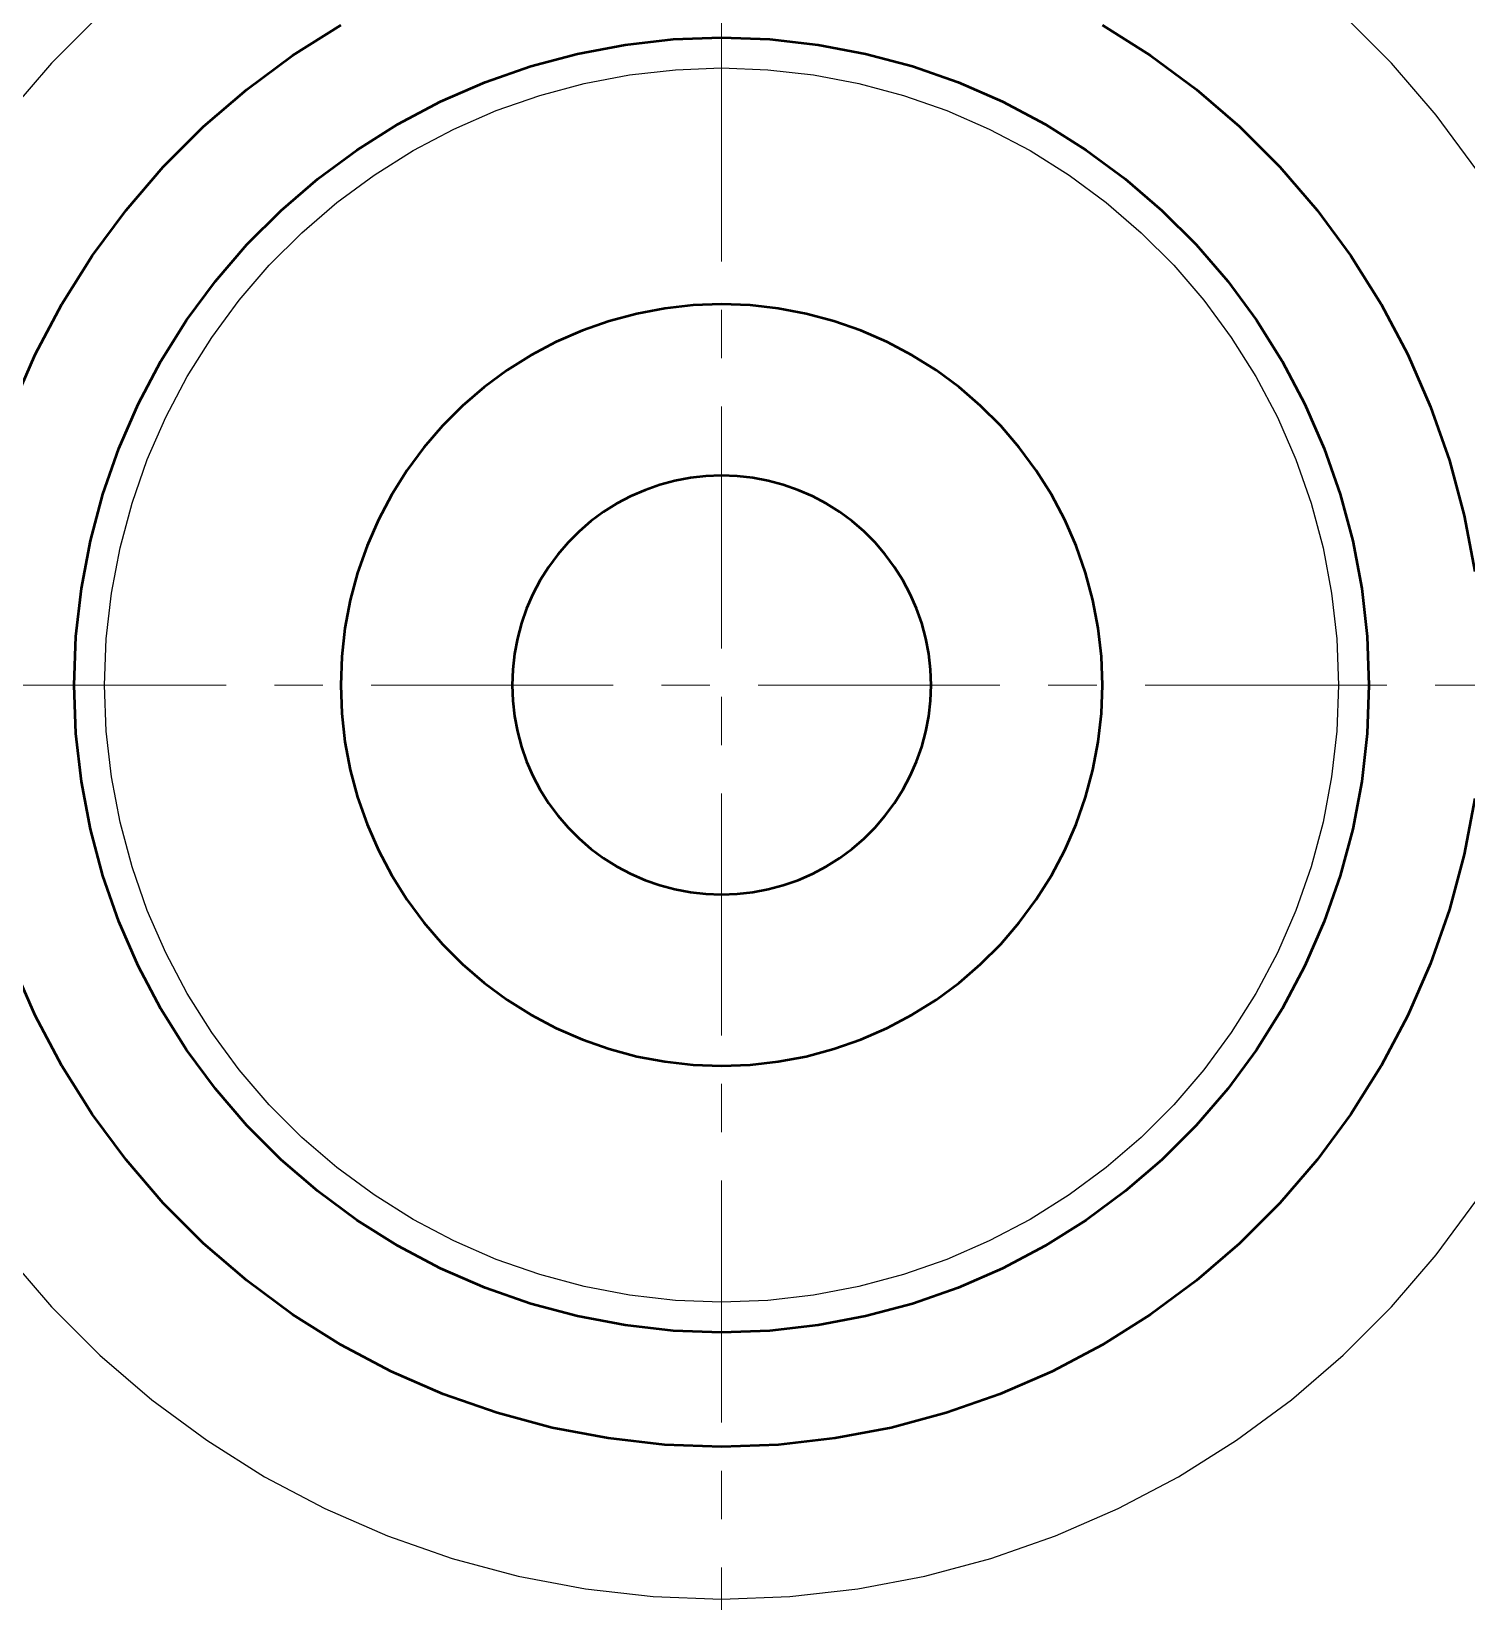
# Model space of a CAD drawing. Header units: millimetres. Extents: x 0 to 420, y 0 to 297.
# Drawn here: x 191.23 to 210.07, y 231.97 to 252.58 of the extents above; entities that cross this region are included whole.
import ezdxf

# ---------------------------------------------------------------- set-up
doc = ezdxf.new("R2010")
doc.units = ezdxf.units.MM
doc.linetypes.add('CENTER', pattern=[5.08, 3.175, -0.635, 0.635, -0.635])
doc.linetypes.add('DASHED', pattern=[1.524, 1.27, -0.254])
for name, color, linetype, lineweight in [('CENTER', 1, 'CENTER', 18), ('HIDDEN', 8, 'DASHED', 25), ('VISIBLE', 7, 'CONTINUOUS', 50)]:
    doc.layers.add(name, color=color, linetype=linetype, lineweight=lineweight)

msp = doc.modelspace()

# ---------------------------------------------------------------- linework, layer by layer
at = {"layer": 'CENTER'}
for p, q in [((200.29325, 214), (200.29325, 274)), ((170.29325, 244), (230.29325, 244))]:
    msp.add_line(p, q, dxfattribs=at)
at = {"layer": 'HIDDEN'}
for points in [[(192.13117, 252.79662), (191.49662, 252.16207)], [(192.13117, 252.79662), (191.49662, 252.16207)], [(209.08987, 252.16207), (208.45532, 252.79662)], [(209.08987, 252.16207), (208.45532, 252.79662)], [(194.66005, 252.26239), (195.29325, 252.66025)], [(199.65804, 252.47623), (200.29325, 252.5)], [(200.29325, 252.5), (199.65804, 252.47623)], [(200.29325, 252.5), (199.65804, 252.47623)], [(200.29325, 252.5), (200.92845, 252.47623)], [(200.92845, 252.47623), (200.29325, 252.5)], [(200.92845, 252.47623), (200.29325, 252.5)], [(205.29325, 252.66025), (205.92645, 252.26239)], [(198.40182, 252.28689), (199.02639, 252.40506)], [(199.02639, 252.40506), (198.40182, 252.28689)], [(199.02639, 252.40506), (198.40182, 252.28689)], [(199.02639, 252.40506), (199.65804, 252.47623)], [(199.65804, 252.47623), (199.02639, 252.40506)], [(199.65804, 252.47623), (199.02639, 252.40506)], [(200.92845, 252.47623), (201.56011, 252.40506)], [(201.56011, 252.40506), (200.92845, 252.47623)], [(201.56011, 252.40506), (200.92845, 252.47623)], [(201.56011, 252.40506), (202.18468, 252.28689)], [(202.18468, 252.28689), (201.56011, 252.40506)], [(202.18468, 252.28689), (201.56011, 252.40506)], [(191.49662, 252.16207), (190.91127, 251.48188)], [(191.49662, 252.16207), (190.91127, 251.48188)], [(194.05835, 251.81831), (194.66005, 252.26239)], [(197.18785, 251.91243), (197.78783, 252.12237)], [(197.78783, 252.12237), (197.18785, 251.91243)], [(197.78783, 252.12237), (197.18785, 251.91243)], [(197.78783, 252.12237), (198.40182, 252.28689)], [(198.40182, 252.28689), (197.78783, 252.12237)], [(198.40182, 252.28689), (197.78783, 252.12237)], [(199.68793, 252.07735), (200.29325, 252.1)], [(199.68793, 252.07735), (200.29325, 252.1)], [(200.29325, 252.1), (200.89856, 252.07735)], [(200.29325, 252.1), (200.89856, 252.07735)], [(202.18468, 252.28689), (202.79867, 252.12237)], [(202.79867, 252.12237), (202.18468, 252.28689)], [(202.79867, 252.12237), (202.18468, 252.28689)], [(202.79867, 252.12237), (203.39865, 251.91243)], [(203.39865, 251.91243), (202.79867, 252.12237)], [(203.39865, 251.91243), (202.79867, 252.12237)], [(205.92645, 252.26239), (206.52815, 251.81831)], [(209.67523, 251.48188), (209.08987, 252.16207)], [(209.67523, 251.48188), (209.08987, 252.16207)], [(196.60524, 251.65824), (197.18785, 251.91243)], [(197.18785, 251.91243), (196.60524, 251.65824)], [(197.18785, 251.91243), (196.60524, 251.65824)], [(197.90573, 251.74014), (198.49083, 251.89692)], [(197.90573, 251.74014), (198.49083, 251.89692)], [(198.49083, 251.89692), (199.086, 252.00953)], [(198.49083, 251.89692), (199.086, 252.00953)], [(199.086, 252.00953), (199.68793, 252.07735)], [(199.086, 252.00953), (199.68793, 252.07735)], [(200.89856, 252.07735), (201.50049, 252.00953)], [(200.89856, 252.07735), (201.50049, 252.00953)], [(201.50049, 252.00953), (202.09567, 251.89692)], [(201.50049, 252.00953), (202.09567, 251.89692)], [(202.09567, 251.89692), (202.68076, 251.74014)], [(202.09567, 251.89692), (202.68076, 251.74014)], [(203.39865, 251.91243), (203.98126, 251.65824)], [(203.98126, 251.65824), (203.39865, 251.91243)], [(203.98126, 251.65824), (203.39865, 251.91243)], [(193.49152, 251.33052), (194.05835, 251.81831)], [(197.33398, 251.54008), (197.90573, 251.74014)], [(197.33398, 251.54008), (197.90573, 251.74014)], [(202.68076, 251.74014), (203.25251, 251.54008)], [(202.68076, 251.74014), (203.25251, 251.54008)], [(206.52815, 251.81831), (207.09497, 251.33052)], [(196.04325, 251.36122), (196.60524, 251.65824)], [(196.60524, 251.65824), (196.04325, 251.36122)], [(196.60524, 251.65824), (196.04325, 251.36122)], [(196.77879, 251.29785), (197.33398, 251.54008)], [(196.77879, 251.29785), (197.33398, 251.54008)], [(203.25251, 251.54008), (203.80771, 251.29785)], [(203.25251, 251.54008), (203.80771, 251.29785)], [(203.98126, 251.65824), (204.54325, 251.36122)], [(204.54325, 251.36122), (203.98126, 251.65824)], [(204.54325, 251.36122), (203.98126, 251.65824)], [(210.20811, 250.75984), (209.67523, 251.48188)], [(210.20811, 250.75984), (209.67523, 251.48188)], [(192.96273, 250.80173), (193.49152, 251.33052)], [(195.50503, 251.02303), (196.04325, 251.36122)], [(196.04325, 251.36122), (195.50503, 251.02303)], [(196.04325, 251.36122), (195.50503, 251.02303)], [(196.24325, 251.01481), (196.77879, 251.29785)], [(196.24325, 251.01481), (196.77879, 251.29785)], [(203.80771, 251.29785), (204.34325, 251.01481)], [(203.80771, 251.29785), (204.34325, 251.01481)], [(204.54325, 251.36122), (205.08147, 251.02303)], [(205.08147, 251.02303), (204.54325, 251.36122)], [(205.08147, 251.02303), (204.54325, 251.36122)], [(207.09497, 251.33052), (207.62377, 250.80173)], [(194.99358, 250.64557), (195.50503, 251.02303)], [(195.50503, 251.02303), (194.99358, 250.64557)], [(195.50503, 251.02303), (194.99358, 250.64557)], [(195.73035, 250.69253), (196.24325, 251.01481)], [(195.73035, 250.69253), (196.24325, 251.01481)], [(204.34325, 251.01481), (204.85614, 250.69253)], [(204.34325, 251.01481), (204.85614, 250.69253)], [(205.08147, 251.02303), (205.59291, 250.64557)], [(205.59291, 250.64557), (205.08147, 251.02303)], [(205.59291, 250.64557), (205.08147, 251.02303)], [(192.47493, 250.2349), (192.96273, 250.80173)], [(194.51178, 250.23094), (194.99358, 250.64557)], [(194.99358, 250.64557), (194.51178, 250.23094)], [(194.99358, 250.64557), (194.51178, 250.23094)], [(195.24298, 250.33284), (195.73035, 250.69253)], [(195.24298, 250.33284), (195.73035, 250.69253)], [(204.85614, 250.69253), (205.34351, 250.33284)], [(204.85614, 250.69253), (205.34351, 250.33284)], [(205.59291, 250.64557), (206.07472, 250.23094)], [(206.07472, 250.23094), (205.59291, 250.64557)], [(206.07472, 250.23094), (205.59291, 250.64557)], [(207.62377, 250.80173), (208.11156, 250.2349)], [(192.03086, 249.6332), (192.47493, 250.2349)], [(194.06231, 249.78147), (194.51178, 250.23094)], [(194.51178, 250.23094), (194.06231, 249.78147)], [(194.51178, 250.23094), (194.06231, 249.78147)], [(194.78385, 249.93772), (195.24298, 250.33284)], [(194.78385, 249.93772), (195.24298, 250.33284)], [(205.34351, 250.33284), (205.80265, 249.93772)], [(205.34351, 250.33284), (205.80265, 249.93772)], [(206.07472, 250.23094), (206.52419, 249.78147)], [(206.52419, 249.78147), (206.07472, 250.23094)], [(206.52419, 249.78147), (206.07472, 250.23094)], [(208.11156, 250.2349), (208.55564, 249.6332)], [(194.35553, 249.5094), (194.78385, 249.93772)], [(194.35553, 249.5094), (194.78385, 249.93772)], [(205.80265, 249.93772), (206.23097, 249.5094)], [(205.80265, 249.93772), (206.23097, 249.5094)], [(191.63299, 249), (192.03086, 249.6332)], [(193.64768, 249.29966), (194.06231, 249.78147)], [(194.06231, 249.78147), (193.64768, 249.29966)], [(194.06231, 249.78147), (193.64768, 249.29966)], [(206.52419, 249.78147), (206.93881, 249.29966)], [(206.93881, 249.29966), (206.52419, 249.78147)], [(206.93881, 249.29966), (206.52419, 249.78147)], [(208.55564, 249.6332), (208.9535, 249)], [(193.96041, 249.05027), (194.35553, 249.5094)], [(193.96041, 249.05027), (194.35553, 249.5094)], [(206.23097, 249.5094), (206.62608, 249.05027)], [(206.23097, 249.5094), (206.62608, 249.05027)], [(193.27022, 248.78822), (193.64768, 249.29966)], [(193.64768, 249.29966), (193.27022, 248.78822)], [(193.64768, 249.29966), (193.27022, 248.78822)], [(206.93881, 249.29966), (207.31628, 248.78822)], [(207.31628, 248.78822), (206.93881, 249.29966)], [(207.31628, 248.78822), (206.93881, 249.29966)], [(191.28356, 248.33884), (191.63299, 249)], [(193.60071, 248.56289), (193.96041, 249.05027)], [(193.60071, 248.56289), (193.96041, 249.05027)], [(199.9196, 248.98602), (200.29325, 249)], [(200.29325, 249), (200.6669, 248.98602)], [(206.62608, 249.05027), (206.98578, 248.56289)], [(206.62608, 249.05027), (206.98578, 248.56289)], [(208.9535, 249), (209.30294, 248.33884)], [(192.93203, 248.25), (193.27022, 248.78822)], [(193.27022, 248.78822), (192.93203, 248.25)], [(193.27022, 248.78822), (192.93203, 248.25)], [(198.81947, 248.77786), (199.18064, 248.87464)], [(199.18064, 248.87464), (199.54804, 248.94415)], [(199.54804, 248.94415), (199.9196, 248.98602)], [(200.6669, 248.98602), (201.03846, 248.94415)], [(201.03846, 248.94415), (201.40585, 248.87464)], [(201.40585, 248.87464), (201.76702, 248.77786)], [(207.31628, 248.78822), (207.65446, 248.25)], [(207.65446, 248.25), (207.31628, 248.78822)], [(207.65446, 248.25), (207.31628, 248.78822)], [(198.12383, 248.50484), (198.46654, 248.65437)], [(198.46654, 248.65437), (198.81947, 248.77786)], [(201.76702, 248.77786), (202.11995, 248.65437)], [(202.11995, 248.65437), (202.46267, 248.50484)], [(193.27844, 248.05), (193.60071, 248.56289)], [(193.27844, 248.05), (193.60071, 248.56289)], [(197.79325, 248.33013), (198.12383, 248.50484)], [(202.46267, 248.50484), (202.79325, 248.33013)], [(206.98578, 248.56289), (207.30805, 248.05)], [(206.98578, 248.56289), (207.30805, 248.05)], [(190.98451, 247.65341), (191.28356, 248.33884)], [(192.63501, 247.68801), (192.93203, 248.25)], [(192.93203, 248.25), (192.63501, 247.68801)], [(192.93203, 248.25), (192.63501, 247.68801)], [(197.47665, 248.13119), (197.79325, 248.33013)], [(202.79325, 248.33013), (203.10985, 248.13119)], [(207.65446, 248.25), (207.95148, 247.68801)], [(207.95148, 247.68801), (207.65446, 248.25)], [(207.95148, 247.68801), (207.65446, 248.25)], [(209.30294, 248.33884), (209.60198, 247.65341)], [(192.9954, 247.51446), (193.27844, 248.05)], [(192.9954, 247.51446), (193.27844, 248.05)], [(197.1758, 247.90916), (197.47665, 248.13119)], [(203.10985, 248.13119), (203.4107, 247.90916)], [(207.30805, 248.05), (207.5911, 247.51446)], [(207.30805, 248.05), (207.5911, 247.51446)], [(196.89238, 247.66526), (197.1758, 247.90916)], [(203.4107, 247.90916), (203.69411, 247.66526)], [(192.38082, 247.1054), (192.63501, 247.68801)], [(192.63501, 247.68801), (192.38082, 247.1054)], [(192.63501, 247.68801), (192.38082, 247.1054)], [(196.62799, 247.40086), (196.89238, 247.66526)], [(203.69411, 247.66526), (203.95851, 247.40086)], [(207.95148, 247.68801), (208.20567, 247.1054)], [(208.20567, 247.1054), (207.95148, 247.68801)], [(208.20567, 247.1054), (207.95148, 247.68801)], [(209.60198, 247.65341), (209.84898, 246.94755)], [(192.75317, 246.95926), (192.9954, 247.51446)], [(192.75317, 246.95926), (192.9954, 247.51446)], [(196.38409, 247.11745), (196.62799, 247.40086)], [(203.95851, 247.40086), (204.2024, 247.11745)], [(207.5911, 247.51446), (207.83332, 246.95926)], [(207.5911, 247.51446), (207.83332, 246.95926)], [(192.17088, 246.50542), (192.38082, 247.1054)], [(192.38082, 247.1054), (192.17088, 246.50542)], [(192.38082, 247.1054), (192.17088, 246.50542)], [(192.55311, 246.38752), (192.75317, 246.95926)], [(192.55311, 246.38752), (192.75317, 246.95926)], [(196.16205, 246.8166), (196.38409, 247.11745)], [(204.2024, 247.11745), (204.42444, 246.8166)], [(207.83332, 246.95926), (208.03339, 246.38752)], [(207.83332, 246.95926), (208.03339, 246.38752)], [(208.20567, 247.1054), (208.41562, 246.50542)], [(208.41562, 246.50542), (208.20567, 247.1054)], [(208.41562, 246.50542), (208.20567, 247.1054)], [(209.84898, 246.94755), (210.04253, 246.22521)], [(195.96312, 246.5), (196.16205, 246.8166)], [(200.08774, 246.74231), (199.88338, 246.71928)], [(200.29325, 246.75), (200.08774, 246.74231)], [(200.49876, 246.74231), (200.29325, 246.75)], [(200.70311, 246.71928), (200.49876, 246.74231)], [(204.42444, 246.8166), (204.62337, 246.5)], [(199.28856, 246.5599), (199.10007, 246.47766)], [(199.48267, 246.62783), (199.28856, 246.5599)], [(199.68131, 246.68105), (199.48267, 246.62783)], [(199.88338, 246.71928), (199.68131, 246.68105)], [(200.90518, 246.68105), (200.70311, 246.71928)], [(201.10382, 246.62783), (200.90518, 246.68105)], [(201.29794, 246.5599), (201.10382, 246.62783)], [(201.48643, 246.47766), (201.29794, 246.5599)], [(192.00636, 245.89143), (192.17088, 246.50542)], [(192.17088, 246.50542), (192.00636, 245.89143)], [(192.17088, 246.50542), (192.00636, 245.89143)], [(192.39633, 245.80242), (192.55311, 246.38752)], [(192.39633, 245.80242), (192.55311, 246.38752)], [(195.7884, 246.16942), (195.96312, 246.5)], [(198.91825, 246.38157), (198.74412, 246.27216)], [(199.10007, 246.47766), (198.91825, 246.38157)], [(201.66825, 246.38157), (201.48643, 246.47766)], [(201.84238, 246.27216), (201.66825, 246.38157)], [(204.62337, 246.5), (204.79809, 246.16942)], [(208.03339, 246.38752), (208.19016, 245.80242)], [(208.03339, 246.38752), (208.19016, 245.80242)], [(208.41562, 246.50542), (208.58013, 245.89143)], [(208.58013, 245.89143), (208.41562, 246.50542)], [(208.58013, 245.89143), (208.41562, 246.50542)], [(195.63888, 245.82671), (195.7884, 246.16942)], [(198.57865, 246.15004), (198.42277, 246.01589)], [(198.74412, 246.27216), (198.57865, 246.15004)], [(202.00784, 246.15004), (201.84238, 246.27216)], [(202.16372, 246.01589), (202.00784, 246.15004)], [(204.79809, 246.16942), (204.94762, 245.82671)], [(210.04253, 246.22521), (210.18156, 245.49042)], [(198.42277, 246.01589), (198.27735, 245.87048)], [(202.30914, 245.87048), (202.16372, 246.01589)], [(191.88819, 245.26686), (192.00636, 245.89143)], [(192.00636, 245.89143), (191.88819, 245.26686)], [(192.00636, 245.89143), (191.88819, 245.26686)], [(192.28372, 245.20724), (192.39633, 245.80242)], [(192.28372, 245.20724), (192.39633, 245.80242)], [(195.51538, 245.47378), (195.63888, 245.82671)], [(198.14321, 245.7146), (198.02109, 245.54913)], [(198.27735, 245.87048), (198.14321, 245.7146)], [(202.44328, 245.7146), (202.30914, 245.87048)], [(202.5654, 245.54913), (202.44328, 245.7146)], [(204.94762, 245.82671), (205.07111, 245.47378)], [(208.19016, 245.80242), (208.30278, 245.20724)], [(208.19016, 245.80242), (208.30278, 245.20724)], [(208.58013, 245.89143), (208.69831, 245.26686)], [(208.69831, 245.26686), (208.58013, 245.89143)], [(208.69831, 245.26686), (208.58013, 245.89143)], [(198.02109, 245.54913), (197.91168, 245.375)], [(202.67482, 245.375), (202.5654, 245.54913)], [(195.41861, 245.1126), (195.51538, 245.47378)], [(197.91168, 245.375), (197.81558, 245.19318)], [(202.77091, 245.19318), (202.67482, 245.375)], [(205.07111, 245.47378), (205.16789, 245.1126)], [(191.81701, 244.63521), (191.88819, 245.26686)], [(191.88819, 245.26686), (191.81701, 244.63521)], [(191.88819, 245.26686), (191.81701, 244.63521)], [(192.2159, 244.60531), (192.28372, 245.20724)], [(192.2159, 244.60531), (192.28372, 245.20724)], [(195.34909, 244.74521), (195.41861, 245.1126)], [(197.81558, 245.19318), (197.73334, 245.00469)], [(202.85315, 245.00469), (202.77091, 245.19318)], [(205.16789, 245.1126), (205.2374, 244.74521)], [(208.30278, 245.20724), (208.3706, 244.60531)], [(208.30278, 245.20724), (208.3706, 244.60531)], [(208.69831, 245.26686), (208.76948, 244.63521)], [(208.76948, 244.63521), (208.69831, 245.26686)], [(208.76948, 244.63521), (208.69831, 245.26686)], [(197.73334, 245.00469), (197.66542, 244.81058)], [(202.92107, 244.81058), (202.85315, 245.00469)], [(195.30723, 244.37365), (195.34909, 244.74521)], [(197.66542, 244.81058), (197.6122, 244.61193)], [(202.9743, 244.61193), (202.92107, 244.81058)], [(205.2374, 244.74521), (205.27927, 244.37365)], [(191.79325, 244), (191.81701, 244.63521)], [(191.81701, 244.63521), (191.79325, 244)], [(191.81701, 244.63521), (191.79325, 244)], [(192.19325, 244), (192.2159, 244.60531)], [(192.19325, 244), (192.2159, 244.60531)], [(197.6122, 244.61193), (197.57396, 244.40987)], [(203.01253, 244.40987), (202.9743, 244.61193)], [(208.3706, 244.60531), (208.39325, 244)], [(208.3706, 244.60531), (208.39325, 244)], [(208.76948, 244.63521), (208.79325, 244)], [(208.79325, 244), (208.76948, 244.63521)], [(208.79325, 244), (208.76948, 244.63521)], [(195.29325, 244), (195.30723, 244.37365)], [(197.57396, 244.40987), (197.55094, 244.20551)], [(203.03556, 244.20551), (203.01253, 244.40987)], [(205.27927, 244.37365), (205.29325, 244)], [(197.55094, 244.20551), (197.54325, 244)], [(203.04325, 244), (203.03556, 244.20551)], [(191.81701, 243.36479), (191.79325, 244)], [(191.79325, 244), (191.81701, 243.36479)], [(191.79325, 244), (191.81701, 243.36479)], [(192.2159, 243.39469), (192.19325, 244)], [(192.2159, 243.39469), (192.19325, 244)], [(195.30723, 243.62635), (195.29325, 244)], [(197.54325, 244), (197.55094, 243.79449)], [(203.03556, 243.79449), (203.04325, 244)], [(205.29325, 244), (205.27927, 243.62635)], [(208.39325, 244), (208.3706, 243.39469)], [(208.39325, 244), (208.3706, 243.39469)], [(208.79325, 244), (208.76948, 243.36479)], [(208.76948, 243.36479), (208.79325, 244)], [(208.76948, 243.36479), (208.79325, 244)], [(197.55094, 243.79449), (197.57396, 243.59013)], [(203.01253, 243.59013), (203.03556, 243.79449)], [(195.34909, 243.25479), (195.30723, 243.62635)], [(197.57396, 243.59013), (197.6122, 243.38807)], [(202.9743, 243.38807), (203.01253, 243.59013)], [(205.27927, 243.62635), (205.2374, 243.25479)], [(191.88819, 242.73314), (191.81701, 243.36479)], [(191.81701, 243.36479), (191.88819, 242.73314)], [(191.81701, 243.36479), (191.88819, 242.73314)], [(192.28372, 242.79276), (192.2159, 243.39469)], [(192.28372, 242.79276), (192.2159, 243.39469)], [(195.41861, 242.8874), (195.34909, 243.25479)], [(197.6122, 243.38807), (197.66542, 243.18942)], [(202.92107, 243.18942), (202.9743, 243.38807)], [(205.2374, 243.25479), (205.16789, 242.8874)], [(208.3706, 243.39469), (208.30278, 242.79276)], [(208.3706, 243.39469), (208.30278, 242.79276)], [(208.76948, 243.36479), (208.69831, 242.73314)], [(208.69831, 242.73314), (208.76948, 243.36479)], [(208.69831, 242.73314), (208.76948, 243.36479)], [(197.66542, 243.18942), (197.73334, 242.99531)], [(202.85315, 242.99531), (202.92107, 243.18942)], [(195.51538, 242.52622), (195.41861, 242.8874)], [(197.73334, 242.99531), (197.81558, 242.80682)], [(202.77091, 242.80682), (202.85315, 242.99531)], [(205.16789, 242.8874), (205.07111, 242.52622)], [(192.00636, 242.10857), (191.88819, 242.73314)], [(191.88819, 242.73314), (192.00636, 242.10857)], [(191.88819, 242.73314), (192.00636, 242.10857)], [(192.39633, 242.19758), (192.28372, 242.79276)], [(192.39633, 242.19758), (192.28372, 242.79276)], [(197.81558, 242.80682), (197.91168, 242.625)], [(197.91168, 242.625), (198.02109, 242.45087)], [(202.5654, 242.45087), (202.67482, 242.625)], [(202.67482, 242.625), (202.77091, 242.80682)], [(208.30278, 242.79276), (208.19016, 242.19758)], [(208.30278, 242.79276), (208.19016, 242.19758)], [(208.69831, 242.73314), (208.58013, 242.10857)], [(208.58013, 242.10857), (208.69831, 242.73314)], [(208.58013, 242.10857), (208.69831, 242.73314)], [(195.63888, 242.17329), (195.51538, 242.52622)], [(198.02109, 242.45087), (198.14321, 242.2854)], [(202.44328, 242.2854), (202.5654, 242.45087)], [(205.07111, 242.52622), (204.94762, 242.17329)], [(210.18156, 242.50958), (210.04253, 241.77479)], [(192.55311, 241.61248), (192.39633, 242.19758)], [(192.55311, 241.61248), (192.39633, 242.19758)], [(198.14321, 242.2854), (198.27735, 242.12952)], [(202.30914, 242.12952), (202.44328, 242.2854)], [(208.19016, 242.19758), (208.03339, 241.61248)], [(208.19016, 242.19758), (208.03339, 241.61248)], [(192.17088, 241.49458), (192.00636, 242.10857)], [(192.00636, 242.10857), (192.17088, 241.49458)], [(192.00636, 242.10857), (192.17088, 241.49458)], [(195.7884, 241.83058), (195.63888, 242.17329)], [(198.27735, 242.12952), (198.42277, 241.98411)], [(202.16372, 241.98411), (202.30914, 242.12952)], [(204.94762, 242.17329), (204.79809, 241.83058)], [(208.58013, 242.10857), (208.41562, 241.49458)], [(208.41562, 241.49458), (208.58013, 242.10857)], [(208.41562, 241.49458), (208.58013, 242.10857)], [(195.96312, 241.5), (195.7884, 241.83058)], [(198.42277, 241.98411), (198.57865, 241.84996)], [(198.57865, 241.84996), (198.74412, 241.72784)], [(201.84238, 241.72784), (202.00784, 241.84996)], [(202.00784, 241.84996), (202.16372, 241.98411)], [(204.79809, 241.83058), (204.62337, 241.5)], [(192.75317, 241.04074), (192.55311, 241.61248)], [(192.75317, 241.04074), (192.55311, 241.61248)], [(198.74412, 241.72784), (198.91825, 241.61843)], [(198.91825, 241.61843), (199.10007, 241.52234)], [(201.48643, 241.52234), (201.66825, 241.61843)], [(201.66825, 241.61843), (201.84238, 241.72784)], [(208.03339, 241.61248), (207.83332, 241.04074)], [(208.03339, 241.61248), (207.83332, 241.04074)], [(210.04253, 241.77479), (209.84898, 241.05245)], [(192.38082, 240.8946), (192.17088, 241.49458)], [(192.17088, 241.49458), (192.38082, 240.8946)], [(192.17088, 241.49458), (192.38082, 240.8946)], [(196.16205, 241.1834), (195.96312, 241.5)], [(199.10007, 241.52234), (199.28856, 241.4401)], [(199.28856, 241.4401), (199.48267, 241.37217)], [(199.48267, 241.37217), (199.68131, 241.31895)], [(200.90518, 241.31895), (201.10382, 241.37217)], [(201.10382, 241.37217), (201.29794, 241.4401)], [(201.29794, 241.4401), (201.48643, 241.52234)], [(204.62337, 241.5), (204.42444, 241.1834)], [(208.41562, 241.49458), (208.20567, 240.8946)], [(208.20567, 240.8946), (208.41562, 241.49458)], [(208.20567, 240.8946), (208.41562, 241.49458)], [(196.38409, 240.88255), (196.16205, 241.1834)], [(199.68131, 241.31895), (199.88338, 241.28072)], [(199.88338, 241.28072), (200.08774, 241.25769)], [(200.08774, 241.25769), (200.29325, 241.25)], [(200.29325, 241.25), (200.49876, 241.25769)], [(200.49876, 241.25769), (200.70311, 241.28072)], [(200.70311, 241.28072), (200.90518, 241.31895)], [(204.42444, 241.1834), (204.2024, 240.88255)], [(192.9954, 240.48554), (192.75317, 241.04074)], [(192.9954, 240.48554), (192.75317, 241.04074)], [(207.83332, 241.04074), (207.5911, 240.48554)], [(207.83332, 241.04074), (207.5911, 240.48554)], [(209.84898, 241.05245), (209.60198, 240.34659)], [(192.63501, 240.31199), (192.38082, 240.8946)], [(192.38082, 240.8946), (192.63501, 240.31199)], [(192.38082, 240.8946), (192.63501, 240.31199)], [(196.62799, 240.59914), (196.38409, 240.88255)], [(204.2024, 240.88255), (203.95851, 240.59914)], [(208.20567, 240.8946), (207.95148, 240.31199)], [(207.95148, 240.31199), (208.20567, 240.8946)], [(207.95148, 240.31199), (208.20567, 240.8946)], [(196.89238, 240.33474), (196.62799, 240.59914)], [(203.95851, 240.59914), (203.69411, 240.33474)], [(191.28356, 239.66116), (190.98451, 240.34659)], [(193.27844, 239.95), (192.9954, 240.48554)], [(193.27844, 239.95), (192.9954, 240.48554)], [(207.5911, 240.48554), (207.30805, 239.95)], [(207.5911, 240.48554), (207.30805, 239.95)], [(209.60198, 240.34659), (209.30294, 239.66116)], [(192.93203, 239.75), (192.63501, 240.31199)], [(192.63501, 240.31199), (192.93203, 239.75)], [(192.63501, 240.31199), (192.93203, 239.75)], [(197.1758, 240.09084), (196.89238, 240.33474)], [(203.69411, 240.33474), (203.4107, 240.09084)], [(207.95148, 240.31199), (207.65446, 239.75)], [(207.65446, 239.75), (207.95148, 240.31199)], [(207.65446, 239.75), (207.95148, 240.31199)], [(193.60071, 239.43711), (193.27844, 239.95)], [(193.60071, 239.43711), (193.27844, 239.95)], [(197.47665, 239.86881), (197.1758, 240.09084)], [(203.4107, 240.09084), (203.10985, 239.86881)], [(207.30805, 239.95), (206.98578, 239.43711)], [(207.30805, 239.95), (206.98578, 239.43711)], [(193.27022, 239.21178), (192.93203, 239.75)], [(192.93203, 239.75), (193.27022, 239.21178)], [(192.93203, 239.75), (193.27022, 239.21178)], [(197.79325, 239.66987), (197.47665, 239.86881)], [(203.10985, 239.86881), (202.79325, 239.66987)], [(207.65446, 239.75), (207.31628, 239.21178)], [(207.31628, 239.21178), (207.65446, 239.75)], [(207.31628, 239.21178), (207.65446, 239.75)], [(191.63299, 239), (191.28356, 239.66116)], [(198.12383, 239.49516), (197.79325, 239.66987)], [(202.79325, 239.66987), (202.46267, 239.49516)], [(209.30294, 239.66116), (208.9535, 239)], [(193.96041, 238.94973), (193.60071, 239.43711)], [(193.96041, 238.94973), (193.60071, 239.43711)], [(198.46654, 239.34563), (198.12383, 239.49516)], [(198.81947, 239.22214), (198.46654, 239.34563)], [(202.11995, 239.34563), (201.76702, 239.22214)], [(202.46267, 239.49516), (202.11995, 239.34563)], [(206.98578, 239.43711), (206.62608, 238.94973)], [(206.98578, 239.43711), (206.62608, 238.94973)], [(193.64768, 238.70034), (193.27022, 239.21178)], [(193.27022, 239.21178), (193.64768, 238.70034)], [(193.27022, 239.21178), (193.64768, 238.70034)], [(199.18064, 239.12536), (198.81947, 239.22214)], [(199.54804, 239.05585), (199.18064, 239.12536)], [(201.40585, 239.12536), (201.03846, 239.05585)], [(201.76702, 239.22214), (201.40585, 239.12536)], [(207.31628, 239.21178), (206.93881, 238.70034)], [(206.93881, 238.70034), (207.31628, 239.21178)], [(206.93881, 238.70034), (207.31628, 239.21178)], [(192.03086, 238.3668), (191.63299, 239)], [(194.35553, 238.4906), (193.96041, 238.94973)], [(194.35553, 238.4906), (193.96041, 238.94973)], [(199.9196, 239.01398), (199.54804, 239.05585)], [(200.29325, 239), (199.9196, 239.01398)], [(200.6669, 239.01398), (200.29325, 239)], [(201.03846, 239.05585), (200.6669, 239.01398)], [(206.62608, 238.94973), (206.23097, 238.4906)], [(206.62608, 238.94973), (206.23097, 238.4906)], [(208.9535, 239), (208.55564, 238.3668)], [(194.06231, 238.21853), (193.64768, 238.70034)], [(193.64768, 238.70034), (194.06231, 238.21853)], [(193.64768, 238.70034), (194.06231, 238.21853)], [(206.93881, 238.70034), (206.52419, 238.21853)], [(206.52419, 238.21853), (206.93881, 238.70034)], [(206.52419, 238.21853), (206.93881, 238.70034)], [(194.78385, 238.06228), (194.35553, 238.4906)], [(194.78385, 238.06228), (194.35553, 238.4906)], [(206.23097, 238.4906), (205.80265, 238.06228)], [(206.23097, 238.4906), (205.80265, 238.06228)], [(192.47493, 237.7651), (192.03086, 238.3668)], [(208.55564, 238.3668), (208.11156, 237.7651)], [(194.51178, 237.76906), (194.06231, 238.21853)], [(194.06231, 238.21853), (194.51178, 237.76906)], [(194.06231, 238.21853), (194.51178, 237.76906)], [(206.52419, 238.21853), (206.07472, 237.76906)], [(206.07472, 237.76906), (206.52419, 238.21853)], [(206.07472, 237.76906), (206.52419, 238.21853)], [(195.24298, 237.66716), (194.78385, 238.06228)], [(195.24298, 237.66716), (194.78385, 238.06228)], [(205.80265, 238.06228), (205.34351, 237.66716)], [(205.80265, 238.06228), (205.34351, 237.66716)], [(192.96273, 237.19827), (192.47493, 237.7651)], [(194.99358, 237.35443), (194.51178, 237.76906)], [(194.51178, 237.76906), (194.99358, 237.35443)], [(194.51178, 237.76906), (194.99358, 237.35443)], [(195.73035, 237.30747), (195.24298, 237.66716)], [(195.73035, 237.30747), (195.24298, 237.66716)], [(205.34351, 237.66716), (204.85614, 237.30747)], [(205.34351, 237.66716), (204.85614, 237.30747)], [(206.07472, 237.76906), (205.59291, 237.35443)], [(205.59291, 237.35443), (206.07472, 237.76906)], [(205.59291, 237.35443), (206.07472, 237.76906)], [(208.11156, 237.7651), (207.62377, 237.19827)], [(195.50503, 236.97697), (194.99358, 237.35443)], [(194.99358, 237.35443), (195.50503, 236.97697)], [(194.99358, 237.35443), (195.50503, 236.97697)], [(196.24325, 236.98519), (195.73035, 237.30747)], [(196.24325, 236.98519), (195.73035, 237.30747)], [(204.85614, 237.30747), (204.34325, 236.98519)], [(204.85614, 237.30747), (204.34325, 236.98519)], [(205.59291, 237.35443), (205.08147, 236.97697)], [(205.08147, 236.97697), (205.59291, 237.35443)], [(205.08147, 236.97697), (205.59291, 237.35443)], [(193.49152, 236.66948), (192.96273, 237.19827)], [(207.62377, 237.19827), (207.09497, 236.66948)], [(209.67523, 236.51812), (210.20811, 237.24016)], [(209.67523, 236.51812), (210.20811, 237.24016)], [(196.04325, 236.63878), (195.50503, 236.97697)], [(195.50503, 236.97697), (196.04325, 236.63878)], [(195.50503, 236.97697), (196.04325, 236.63878)], [(196.77879, 236.70215), (196.24325, 236.98519)], [(196.77879, 236.70215), (196.24325, 236.98519)], [(204.34325, 236.98519), (203.80771, 236.70215)], [(204.34325, 236.98519), (203.80771, 236.70215)], [(205.08147, 236.97697), (204.54325, 236.63878)], [(204.54325, 236.63878), (205.08147, 236.97697)], [(204.54325, 236.63878), (205.08147, 236.97697)], [(194.05835, 236.18169), (193.49152, 236.66948)], [(196.60524, 236.34176), (196.04325, 236.63878)], [(196.04325, 236.63878), (196.60524, 236.34176)], [(196.04325, 236.63878), (196.60524, 236.34176)], [(197.33398, 236.45992), (196.77879, 236.70215)], [(197.33398, 236.45992), (196.77879, 236.70215)], [(203.80771, 236.70215), (203.25251, 236.45992)], [(203.80771, 236.70215), (203.25251, 236.45992)], [(204.54325, 236.63878), (203.98126, 236.34176)], [(203.98126, 236.34176), (204.54325, 236.63878)], [(203.98126, 236.34176), (204.54325, 236.63878)], [(207.09497, 236.66948), (206.52815, 236.18169)], [(190.91127, 236.51812), (191.49662, 235.83793)], [(190.91127, 236.51812), (191.49662, 235.83793)], [(197.90573, 236.25986), (197.33398, 236.45992)], [(197.90573, 236.25986), (197.33398, 236.45992)], [(203.25251, 236.45992), (202.68076, 236.25986)], [(203.25251, 236.45992), (202.68076, 236.25986)], [(209.08987, 235.83793), (209.67523, 236.51812)], [(209.08987, 235.83793), (209.67523, 236.51812)], [(197.18785, 236.08757), (196.60524, 236.34176)], [(196.60524, 236.34176), (197.18785, 236.08757)], [(196.60524, 236.34176), (197.18785, 236.08757)], [(198.49083, 236.10308), (197.90573, 236.25986)], [(198.49083, 236.10308), (197.90573, 236.25986)], [(202.68076, 236.25986), (202.09567, 236.10308)], [(202.68076, 236.25986), (202.09567, 236.10308)], [(203.98126, 236.34176), (203.39865, 236.08757)], [(203.39865, 236.08757), (203.98126, 236.34176)], [(203.39865, 236.08757), (203.98126, 236.34176)], [(194.66005, 235.73761), (194.05835, 236.18169)], [(197.78783, 235.87763), (197.18785, 236.08757)], [(197.18785, 236.08757), (197.78783, 235.87763)], [(197.18785, 236.08757), (197.78783, 235.87763)], [(199.086, 235.99047), (198.49083, 236.10308)], [(199.086, 235.99047), (198.49083, 236.10308)], [(202.09567, 236.10308), (201.50049, 235.99047)], [(202.09567, 236.10308), (201.50049, 235.99047)], [(203.39865, 236.08757), (202.79867, 235.87763)], [(202.79867, 235.87763), (203.39865, 236.08757)], [(202.79867, 235.87763), (203.39865, 236.08757)], [(206.52815, 236.18169), (205.92645, 235.73761)], [(191.49662, 235.83793), (192.13117, 235.20338)], [(191.49662, 235.83793), (192.13117, 235.20338)], [(198.40182, 235.71311), (197.78783, 235.87763)], [(197.78783, 235.87763), (198.40182, 235.71311)], [(197.78783, 235.87763), (198.40182, 235.71311)], [(199.68793, 235.92265), (199.086, 235.99047)], [(199.68793, 235.92265), (199.086, 235.99047)], [(200.29325, 235.9), (199.68793, 235.92265)], [(200.29325, 235.9), (199.68793, 235.92265)], [(200.89856, 235.92265), (200.29325, 235.9)], [(200.89856, 235.92265), (200.29325, 235.9)], [(201.50049, 235.99047), (200.89856, 235.92265)], [(201.50049, 235.99047), (200.89856, 235.92265)], [(202.79867, 235.87763), (202.18468, 235.71311)], [(202.18468, 235.71311), (202.79867, 235.87763)], [(202.18468, 235.71311), (202.79867, 235.87763)], [(208.45532, 235.20338), (209.08987, 235.83793)], [(208.45532, 235.20338), (209.08987, 235.83793)], [(195.29325, 235.33975), (194.66005, 235.73761)], [(199.02639, 235.59494), (198.40182, 235.71311)], [(198.40182, 235.71311), (199.02639, 235.59494)], [(198.40182, 235.71311), (199.02639, 235.59494)], [(202.18468, 235.71311), (201.56011, 235.59494)], [(201.56011, 235.59494), (202.18468, 235.71311)], [(201.56011, 235.59494), (202.18468, 235.71311)], [(205.92645, 235.73761), (205.29325, 235.33975)], [(199.65804, 235.52377), (199.02639, 235.59494)], [(199.02639, 235.59494), (199.65804, 235.52377)], [(199.02639, 235.59494), (199.65804, 235.52377)], [(200.29325, 235.5), (199.65804, 235.52377)], [(199.65804, 235.52377), (200.29325, 235.5)], [(199.65804, 235.52377), (200.29325, 235.5)], [(200.92845, 235.52377), (200.29325, 235.5)], [(200.29325, 235.5), (200.92845, 235.52377)], [(200.29325, 235.5), (200.92845, 235.52377)], [(201.56011, 235.59494), (200.92845, 235.52377)], [(200.92845, 235.52377), (201.56011, 235.59494)], [(200.92845, 235.52377), (201.56011, 235.59494)], [(192.13117, 235.20338), (192.81137, 234.61802)], [(192.13117, 235.20338), (192.81137, 234.61802)], [(195.95441, 234.99031), (195.29325, 235.33975)], [(205.29325, 235.33975), (204.63208, 234.99031)], [(207.77512, 234.61802), (208.45532, 235.20338)], [(207.77512, 234.61802), (208.45532, 235.20338)], [(196.63984, 234.69126), (195.95441, 234.99031)], [(204.63208, 234.99031), (203.94666, 234.69126)], [(192.81137, 234.61802), (193.53341, 234.08513)], [(192.81137, 234.61802), (193.53341, 234.08513)], [(197.3457, 234.44427), (196.63984, 234.69126)], [(203.94666, 234.69126), (203.2408, 234.44427)], [(207.05309, 234.08513), (207.77512, 234.61802)], [(207.05309, 234.08513), (207.77512, 234.61802)], [(198.06804, 234.25072), (197.3457, 234.44427)], [(203.2408, 234.44427), (202.51846, 234.25072)], [(198.80282, 234.11169), (198.06804, 234.25072)], [(202.51846, 234.25072), (201.78367, 234.11169)], [(193.53341, 234.08513), (194.29325, 233.6077)], [(193.53341, 234.08513), (194.29325, 233.6077)], [(199.54595, 234.02796), (198.80282, 234.11169)], [(200.29325, 234), (199.54595, 234.02796)], [(201.04055, 234.02796), (200.29325, 234)], [(201.78367, 234.11169), (201.04055, 234.02796)], [(206.29325, 233.6077), (207.05309, 234.08513)], [(206.29325, 233.6077), (207.05309, 234.08513)], [(194.29325, 233.6077), (195.08664, 233.18837)], [(194.29325, 233.6077), (195.08664, 233.18837)], [(205.49985, 233.18837), (206.29325, 233.6077)], [(205.49985, 233.18837), (206.29325, 233.6077)], [(195.08664, 233.18837), (195.90915, 232.82952)], [(195.08664, 233.18837), (195.90915, 232.82952)], [(204.67734, 232.82952), (205.49985, 233.18837)], [(204.67734, 232.82952), (205.49985, 233.18837)], [(195.90915, 232.82952), (196.75619, 232.53313)], [(195.90915, 232.82952), (196.75619, 232.53313)], [(203.83031, 232.53313), (204.67734, 232.82952)], [(203.83031, 232.53313), (204.67734, 232.82952)], [(196.75619, 232.53313), (197.623, 232.30087)], [(196.75619, 232.53313), (197.623, 232.30087)], [(202.9635, 232.30087), (203.83031, 232.53313)], [(202.9635, 232.30087), (203.83031, 232.53313)], [(197.623, 232.30087), (198.50474, 232.13403)], [(197.623, 232.30087), (198.50474, 232.13403)], [(202.08175, 232.13403), (202.9635, 232.30087)], [(202.08175, 232.13403), (202.9635, 232.30087)], [(198.50474, 232.13403), (199.39649, 232.03355)], [(198.50474, 232.13403), (199.39649, 232.03355)], [(201.19001, 232.03355), (202.08175, 232.13403)], [(201.19001, 232.03355), (202.08175, 232.13403)], [(199.39649, 232.03355), (200.29325, 232)], [(199.39649, 232.03355), (200.29325, 232)], [(200.29325, 232), (201.19001, 232.03355)], [(200.29325, 232), (201.19001, 232.03355)]]:
    msp.add_lwpolyline(points, dxfattribs=at)
at = {"layer": 'VISIBLE'}
for points in [[(194.66005, 252.26239), (195.29325, 252.66025)], [(199.65804, 252.47623), (200.29325, 252.5)], [(200.29325, 252.5), (200.92845, 252.47623)], [(205.29325, 252.66025), (205.92645, 252.26239)], [(198.40182, 252.28689), (199.02639, 252.40506)], [(199.02639, 252.40506), (199.65804, 252.47623)], [(200.92845, 252.47623), (201.56011, 252.40506)], [(201.56011, 252.40506), (202.18468, 252.28689)], [(194.05835, 251.81831), (194.66005, 252.26239)], [(197.18785, 251.91243), (197.78783, 252.12237)], [(197.78783, 252.12237), (198.40182, 252.28689)], [(202.18468, 252.28689), (202.79867, 252.12237)], [(202.79867, 252.12237), (203.39865, 251.91243)], [(205.92645, 252.26239), (206.52815, 251.81831)], [(196.60524, 251.65824), (197.18785, 251.91243)], [(203.39865, 251.91243), (203.98126, 251.65824)], [(193.49152, 251.33052), (194.05835, 251.81831)], [(206.52815, 251.81831), (207.09497, 251.33052)], [(196.04325, 251.36122), (196.60524, 251.65824)], [(203.98126, 251.65824), (204.54325, 251.36122)], [(192.96273, 250.80173), (193.49152, 251.33052)], [(195.50503, 251.02303), (196.04325, 251.36122)], [(204.54325, 251.36122), (205.08147, 251.02303)], [(207.09497, 251.33052), (207.62377, 250.80173)], [(194.99358, 250.64557), (195.50503, 251.02303)], [(205.08147, 251.02303), (205.59291, 250.64557)], [(192.47493, 250.2349), (192.96273, 250.80173)], [(194.51178, 250.23094), (194.99358, 250.64557)], [(205.59291, 250.64557), (206.07472, 250.23094)], [(207.62377, 250.80173), (208.11156, 250.2349)], [(192.03086, 249.6332), (192.47493, 250.2349)], [(194.06231, 249.78147), (194.51178, 250.23094)], [(206.07472, 250.23094), (206.52419, 249.78147)], [(208.11156, 250.2349), (208.55564, 249.6332)], [(191.63299, 249), (192.03086, 249.6332)], [(193.64768, 249.29966), (194.06231, 249.78147)], [(206.52419, 249.78147), (206.93881, 249.29966)], [(208.55564, 249.6332), (208.9535, 249)], [(193.27022, 248.78822), (193.64768, 249.29966)], [(206.93881, 249.29966), (207.31628, 248.78822)], [(191.28356, 248.33884), (191.63299, 249)], [(200.29325, 249), (199.9196, 248.98602)], [(200.6669, 248.98602), (200.29325, 249)], [(208.9535, 249), (209.30294, 248.33884)], [(192.93203, 248.25), (193.27022, 248.78822)], [(199.18064, 248.87464), (198.81947, 248.77786)], [(199.54804, 248.94415), (199.18064, 248.87464)], [(199.9196, 248.98602), (199.54804, 248.94415)], [(201.03846, 248.94415), (200.6669, 248.98602)], [(201.40585, 248.87464), (201.03846, 248.94415)], [(201.76702, 248.77786), (201.40585, 248.87464)], [(207.31628, 248.78822), (207.65446, 248.25)], [(198.46654, 248.65437), (198.12383, 248.50484)], [(198.81947, 248.77786), (198.46654, 248.65437)], [(202.11995, 248.65437), (201.76702, 248.77786)], [(202.46267, 248.50484), (202.11995, 248.65437)], [(198.12383, 248.50484), (197.79325, 248.33013)], [(202.79325, 248.33013), (202.46267, 248.50484)], [(190.98451, 247.65341), (191.28356, 248.33884)], [(192.63501, 247.68801), (192.93203, 248.25)], [(197.79325, 248.33013), (197.47665, 248.13119)], [(203.10985, 248.13119), (202.79325, 248.33013)], [(207.65446, 248.25), (207.95148, 247.68801)], [(209.30294, 248.33884), (209.60198, 247.65341)], [(197.47665, 248.13119), (197.1758, 247.90916)], [(203.4107, 247.90916), (203.10985, 248.13119)], [(197.1758, 247.90916), (196.89238, 247.66526)], [(203.69411, 247.66526), (203.4107, 247.90916)], [(192.38082, 247.1054), (192.63501, 247.68801)], [(196.89238, 247.66526), (196.62799, 247.40086)], [(203.95851, 247.40086), (203.69411, 247.66526)], [(207.95148, 247.68801), (208.20567, 247.1054)], [(209.60198, 247.65341), (209.84898, 246.94755)], [(196.62799, 247.40086), (196.38409, 247.11745)], [(204.2024, 247.11745), (203.95851, 247.40086)], [(192.17088, 246.50542), (192.38082, 247.1054)], [(196.38409, 247.11745), (196.16205, 246.8166)], [(204.42444, 246.8166), (204.2024, 247.11745)], [(208.20567, 247.1054), (208.41562, 246.50542)], [(209.84898, 246.94755), (210.04253, 246.22521)], [(196.16205, 246.8166), (195.96312, 246.5)], [(200.08774, 246.74231), (199.88338, 246.71928)], [(200.29325, 246.75), (200.08774, 246.74231)], [(200.49876, 246.74231), (200.29325, 246.75)], [(200.70311, 246.71928), (200.49876, 246.74231)], [(204.62337, 246.5), (204.42444, 246.8166)], [(199.28856, 246.5599), (199.10007, 246.47766)], [(199.48267, 246.62783), (199.28856, 246.5599)], [(199.68131, 246.68105), (199.48267, 246.62783)], [(199.88338, 246.71928), (199.68131, 246.68105)], [(200.90518, 246.68105), (200.70311, 246.71928)], [(201.10382, 246.62783), (200.90518, 246.68105)], [(201.29794, 246.5599), (201.10382, 246.62783)], [(201.48643, 246.47766), (201.29794, 246.5599)], [(192.00636, 245.89143), (192.17088, 246.50542)], [(195.96312, 246.5), (195.7884, 246.16942)], [(198.91825, 246.38157), (198.74412, 246.27216)], [(199.10007, 246.47766), (198.91825, 246.38157)], [(201.66825, 246.38157), (201.48643, 246.47766)], [(201.84238, 246.27216), (201.66825, 246.38157)], [(204.79809, 246.16942), (204.62337, 246.5)], [(208.41562, 246.50542), (208.58013, 245.89143)], [(195.7884, 246.16942), (195.63888, 245.82671)], [(198.57865, 246.15004), (198.42277, 246.01589)], [(198.74412, 246.27216), (198.57865, 246.15004)], [(202.00784, 246.15004), (201.84238, 246.27216)], [(202.16372, 246.01589), (202.00784, 246.15004)], [(204.94762, 245.82671), (204.79809, 246.16942)], [(210.04253, 246.22521), (210.18156, 245.49042)], [(198.42277, 246.01589), (198.27735, 245.87048)], [(202.30914, 245.87048), (202.16372, 246.01589)], [(191.88819, 245.26686), (192.00636, 245.89143)], [(195.63888, 245.82671), (195.51538, 245.47378)], [(198.14321, 245.7146), (198.02109, 245.54913)], [(198.27735, 245.87048), (198.14321, 245.7146)], [(202.44328, 245.7146), (202.30914, 245.87048)], [(202.5654, 245.54913), (202.44328, 245.7146)], [(205.07111, 245.47378), (204.94762, 245.82671)], [(208.58013, 245.89143), (208.69831, 245.26686)], [(198.02109, 245.54913), (197.91168, 245.375)], [(202.67482, 245.375), (202.5654, 245.54913)], [(195.51538, 245.47378), (195.41861, 245.1126)], [(197.91168, 245.375), (197.81558, 245.19318)], [(202.77091, 245.19318), (202.67482, 245.375)], [(205.16789, 245.1126), (205.07111, 245.47378)], [(191.81701, 244.63521), (191.88819, 245.26686)], [(195.41861, 245.1126), (195.34909, 244.74521)], [(197.81558, 245.19318), (197.73334, 245.00469)], [(202.85315, 245.00469), (202.77091, 245.19318)], [(205.2374, 244.74521), (205.16789, 245.1126)], [(208.69831, 245.26686), (208.76948, 244.63521)], [(197.73334, 245.00469), (197.66542, 244.81058)], [(202.92107, 244.81058), (202.85315, 245.00469)], [(195.34909, 244.74521), (195.30723, 244.37365)], [(197.66542, 244.81058), (197.6122, 244.61193)], [(202.9743, 244.61193), (202.92107, 244.81058)], [(205.27927, 244.37365), (205.2374, 244.74521)], [(191.79325, 244), (191.81701, 244.63521)], [(197.6122, 244.61193), (197.57396, 244.40987)], [(203.01253, 244.40987), (202.9743, 244.61193)], [(208.76948, 244.63521), (208.79325, 244)], [(195.30723, 244.37365), (195.29325, 244)], [(197.57396, 244.40987), (197.55094, 244.20551)], [(203.03556, 244.20551), (203.01253, 244.40987)], [(205.29325, 244), (205.27927, 244.37365)], [(197.55094, 244.20551), (197.54325, 244)], [(203.04325, 244), (203.03556, 244.20551)], [(191.81701, 243.36479), (191.79325, 244)], [(195.29325, 244), (195.30723, 243.62635)], [(197.54325, 244), (197.55094, 243.79449)], [(203.03556, 243.79449), (203.04325, 244)], [(205.27927, 243.62635), (205.29325, 244)], [(208.79325, 244), (208.76948, 243.36479)], [(197.55094, 243.79449), (197.57396, 243.59013)], [(203.01253, 243.59013), (203.03556, 243.79449)], [(195.30723, 243.62635), (195.34909, 243.25479)], [(197.57396, 243.59013), (197.6122, 243.38807)], [(202.9743, 243.38807), (203.01253, 243.59013)], [(205.2374, 243.25479), (205.27927, 243.62635)], [(191.88819, 242.73314), (191.81701, 243.36479)], [(195.34909, 243.25479), (195.41861, 242.8874)], [(197.6122, 243.38807), (197.66542, 243.18942)], [(202.92107, 243.18942), (202.9743, 243.38807)], [(205.16789, 242.8874), (205.2374, 243.25479)], [(208.76948, 243.36479), (208.69831, 242.73314)], [(197.66542, 243.18942), (197.73334, 242.99531)], [(202.85315, 242.99531), (202.92107, 243.18942)], [(195.41861, 242.8874), (195.51538, 242.52622)], [(197.73334, 242.99531), (197.81558, 242.80682)], [(202.77091, 242.80682), (202.85315, 242.99531)], [(205.07111, 242.52622), (205.16789, 242.8874)], [(192.00636, 242.10857), (191.88819, 242.73314)], [(197.81558, 242.80682), (197.91168, 242.625)], [(197.91168, 242.625), (198.02109, 242.45087)], [(202.5654, 242.45087), (202.67482, 242.625)], [(202.67482, 242.625), (202.77091, 242.80682)], [(208.69831, 242.73314), (208.58013, 242.10857)], [(195.51538, 242.52622), (195.63888, 242.17329)], [(198.02109, 242.45087), (198.14321, 242.2854)], [(202.44328, 242.2854), (202.5654, 242.45087)], [(204.94762, 242.17329), (205.07111, 242.52622)], [(210.18156, 242.50958), (210.04253, 241.77479)], [(198.14321, 242.2854), (198.27735, 242.12952)], [(202.30914, 242.12952), (202.44328, 242.2854)], [(192.17088, 241.49458), (192.00636, 242.10857)], [(195.63888, 242.17329), (195.7884, 241.83058)], [(198.27735, 242.12952), (198.42277, 241.98411)], [(202.16372, 241.98411), (202.30914, 242.12952)], [(204.79809, 241.83058), (204.94762, 242.17329)], [(208.58013, 242.10857), (208.41562, 241.49458)], [(195.7884, 241.83058), (195.96312, 241.5)], [(198.42277, 241.98411), (198.57865, 241.84996)], [(198.57865, 241.84996), (198.74412, 241.72784)], [(201.84238, 241.72784), (202.00784, 241.84996)], [(202.00784, 241.84996), (202.16372, 241.98411)], [(204.62337, 241.5), (204.79809, 241.83058)], [(198.74412, 241.72784), (198.91825, 241.61843)], [(198.91825, 241.61843), (199.10007, 241.52234)], [(201.48643, 241.52234), (201.66825, 241.61843)], [(201.66825, 241.61843), (201.84238, 241.72784)], [(210.04253, 241.77479), (209.84898, 241.05245)], [(192.38082, 240.8946), (192.17088, 241.49458)], [(195.96312, 241.5), (196.16205, 241.1834)], [(199.10007, 241.52234), (199.28856, 241.4401)], [(199.28856, 241.4401), (199.48267, 241.37217)], [(199.48267, 241.37217), (199.68131, 241.31895)], [(200.90518, 241.31895), (201.10382, 241.37217)], [(201.10382, 241.37217), (201.29794, 241.4401)], [(201.29794, 241.4401), (201.48643, 241.52234)], [(204.42444, 241.1834), (204.62337, 241.5)], [(208.41562, 241.49458), (208.20567, 240.8946)], [(196.16205, 241.1834), (196.38409, 240.88255)], [(199.68131, 241.31895), (199.88338, 241.28072)], [(199.88338, 241.28072), (200.08774, 241.25769)], [(200.08774, 241.25769), (200.29325, 241.25)], [(200.29325, 241.25), (200.49876, 241.25769)], [(200.49876, 241.25769), (200.70311, 241.28072)], [(200.70311, 241.28072), (200.90518, 241.31895)], [(204.2024, 240.88255), (204.42444, 241.1834)], [(209.84898, 241.05245), (209.60198, 240.34659)], [(192.63501, 240.31199), (192.38082, 240.8946)], [(196.38409, 240.88255), (196.62799, 240.59914)], [(203.95851, 240.59914), (204.2024, 240.88255)], [(208.20567, 240.8946), (207.95148, 240.31199)], [(196.62799, 240.59914), (196.89238, 240.33474)], [(203.69411, 240.33474), (203.95851, 240.59914)], [(191.28356, 239.66116), (190.98451, 240.34659)], [(209.60198, 240.34659), (209.30294, 239.66116)], [(192.93203, 239.75), (192.63501, 240.31199)], [(196.89238, 240.33474), (197.1758, 240.09084)], [(203.4107, 240.09084), (203.69411, 240.33474)], [(207.95148, 240.31199), (207.65446, 239.75)], [(197.1758, 240.09084), (197.47665, 239.86881)], [(203.10985, 239.86881), (203.4107, 240.09084)], [(193.27022, 239.21178), (192.93203, 239.75)], [(197.47665, 239.86881), (197.79325, 239.66987)], [(202.79325, 239.66987), (203.10985, 239.86881)], [(207.65446, 239.75), (207.31628, 239.21178)], [(191.63299, 239), (191.28356, 239.66116)], [(197.79325, 239.66987), (198.12383, 239.49516)], [(202.46267, 239.49516), (202.79325, 239.66987)], [(209.30294, 239.66116), (208.9535, 239)], [(198.12383, 239.49516), (198.46654, 239.34563)], [(198.46654, 239.34563), (198.81947, 239.22214)], [(201.76702, 239.22214), (202.11995, 239.34563)], [(202.11995, 239.34563), (202.46267, 239.49516)], [(193.64768, 238.70034), (193.27022, 239.21178)], [(198.81947, 239.22214), (199.18064, 239.12536)], [(199.18064, 239.12536), (199.54804, 239.05585)], [(201.03846, 239.05585), (201.40585, 239.12536)], [(201.40585, 239.12536), (201.76702, 239.22214)], [(207.31628, 239.21178), (206.93881, 238.70034)], [(192.03086, 238.3668), (191.63299, 239)], [(199.54804, 239.05585), (199.9196, 239.01398)], [(199.9196, 239.01398), (200.29325, 239)], [(200.29325, 239), (200.6669, 239.01398)], [(200.6669, 239.01398), (201.03846, 239.05585)], [(208.9535, 239), (208.55564, 238.3668)], [(194.06231, 238.21853), (193.64768, 238.70034)], [(206.93881, 238.70034), (206.52419, 238.21853)], [(192.47493, 237.7651), (192.03086, 238.3668)], [(208.55564, 238.3668), (208.11156, 237.7651)], [(194.51178, 237.76906), (194.06231, 238.21853)], [(206.52419, 238.21853), (206.07472, 237.76906)], [(192.96273, 237.19827), (192.47493, 237.7651)], [(194.99358, 237.35443), (194.51178, 237.76906)], [(206.07472, 237.76906), (205.59291, 237.35443)], [(208.11156, 237.7651), (207.62377, 237.19827)], [(195.50503, 236.97697), (194.99358, 237.35443)], [(205.59291, 237.35443), (205.08147, 236.97697)], [(193.49152, 236.66948), (192.96273, 237.19827)], [(207.62377, 237.19827), (207.09497, 236.66948)], [(196.04325, 236.63878), (195.50503, 236.97697)], [(205.08147, 236.97697), (204.54325, 236.63878)], [(194.05835, 236.18169), (193.49152, 236.66948)], [(196.60524, 236.34176), (196.04325, 236.63878)], [(204.54325, 236.63878), (203.98126, 236.34176)], [(207.09497, 236.66948), (206.52815, 236.18169)], [(197.18785, 236.08757), (196.60524, 236.34176)], [(203.98126, 236.34176), (203.39865, 236.08757)], [(194.66005, 235.73761), (194.05835, 236.18169)], [(197.78783, 235.87763), (197.18785, 236.08757)], [(203.39865, 236.08757), (202.79867, 235.87763)], [(206.52815, 236.18169), (205.92645, 235.73761)], [(198.40182, 235.71311), (197.78783, 235.87763)], [(202.79867, 235.87763), (202.18468, 235.71311)], [(195.29325, 235.33975), (194.66005, 235.73761)], [(199.02639, 235.59494), (198.40182, 235.71311)], [(202.18468, 235.71311), (201.56011, 235.59494)], [(205.92645, 235.73761), (205.29325, 235.33975)], [(199.65804, 235.52377), (199.02639, 235.59494)], [(200.29325, 235.5), (199.65804, 235.52377)], [(200.92845, 235.52377), (200.29325, 235.5)], [(201.56011, 235.59494), (200.92845, 235.52377)], [(195.95441, 234.99031), (195.29325, 235.33975)], [(205.29325, 235.33975), (204.63208, 234.99031)], [(196.63984, 234.69126), (195.95441, 234.99031)], [(204.63208, 234.99031), (203.94666, 234.69126)], [(197.3457, 234.44427), (196.63984, 234.69126)], [(203.94666, 234.69126), (203.2408, 234.44427)], [(198.06804, 234.25072), (197.3457, 234.44427)], [(203.2408, 234.44427), (202.51846, 234.25072)], [(198.80282, 234.11169), (198.06804, 234.25072)], [(202.51846, 234.25072), (201.78367, 234.11169)], [(199.54595, 234.02796), (198.80282, 234.11169)], [(200.29325, 234), (199.54595, 234.02796)], [(201.04055, 234.02796), (200.29325, 234)], [(201.78367, 234.11169), (201.04055, 234.02796)]]:
    msp.add_lwpolyline(points, dxfattribs=at)

doc.saveas('drawing.dxf')
